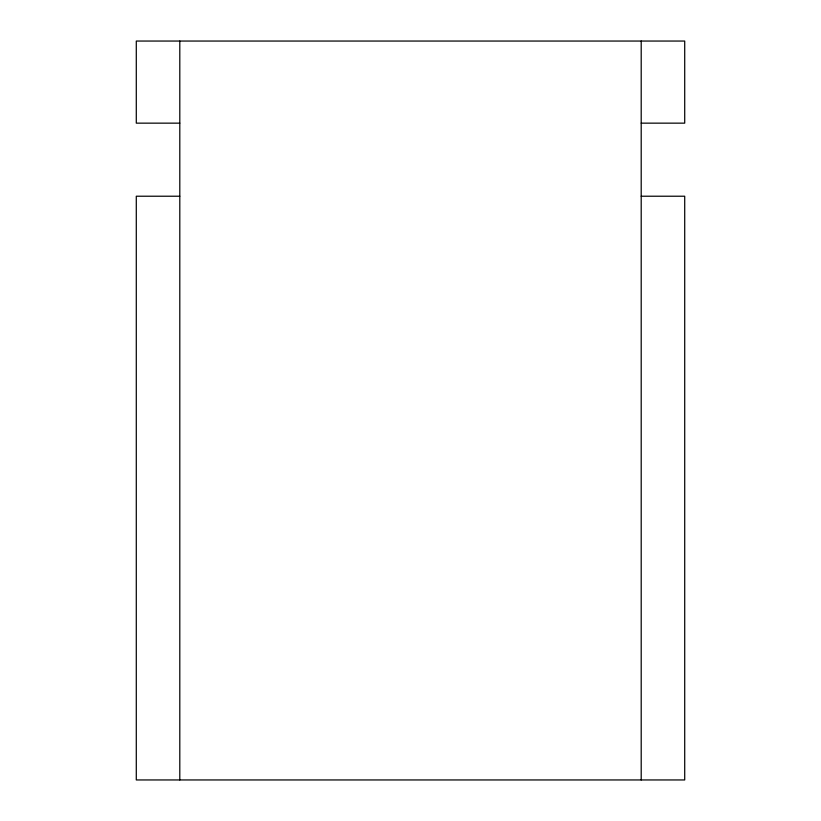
<?xml version="1.0" encoding="UTF-8"?>
<svg xmlns="http://www.w3.org/2000/svg" width="821" height="821" viewBox="0 0 821 821"><rect width="100%" height="100%" fill="white"/><g stroke="black" fill="none" stroke-linecap="round" stroke-linejoin="round"><path stroke-width="1.23" d="M179.799 123.15L136.286 123.15L136.286 41.05L684.714 41.05L684.714 123.15L641.201 123.15M179.799 196.219L136.286 196.219L136.286 779.95L684.714 779.95L684.714 196.219L641.201 196.219M641.201 41.05L641.201 779.95M179.799 41.05L179.799 779.95"/></g></svg>
